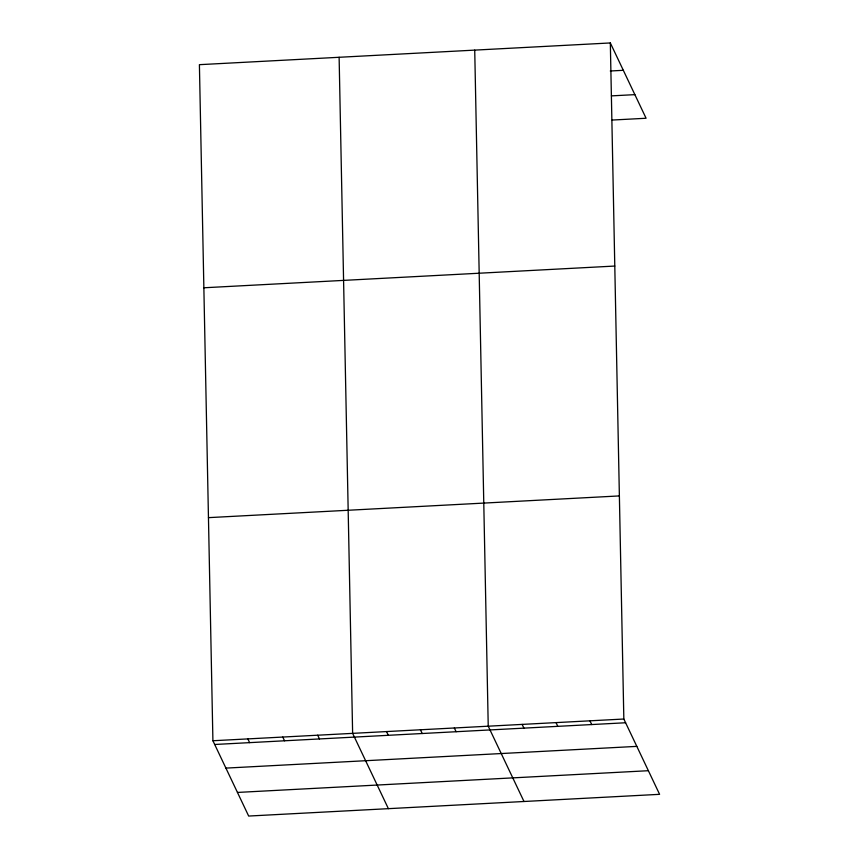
<?xml version="1.0" encoding="UTF-8"?>
<svg xmlns="http://www.w3.org/2000/svg" width="859" height="859" viewBox="0 0 859 859"><rect width="100%" height="100%" fill="white"/><g stroke="black" fill="none" stroke-linecap="round" stroke-linejoin="round"><path stroke-width="1.29" d="M610.33 42.95L199.406 64.672L212.914 740.748L248.67 816.05L659.594 794.328L623.838 719.026L610.33 42.95L646.086 118.252L612.188 120.045M610.277 70.996L623.323 70.309M611.404 95.875L634.876 94.64M203.862 287.776L614.786 266.054M208.458 517.644L619.382 495.922M212.914 740.748L623.838 719.026M214.686 744.485L625.61 722.763M225.906 768.107L636.82 746.374M237.46 792.438L648.373 770.706M589.929 720.819L591.711 724.556M556.031 722.602L557.802 726.349M522.132 724.395L523.904 728.142M523.99 801.49L488.234 726.188L474.726 50.123M454.325 727.981L456.108 731.718M420.427 729.774L422.198 733.511M386.529 731.567L388.3 735.304M388.386 808.663L352.63 733.361L339.122 57.285M317.701 735.207L319.473 738.944M282.772 737.054L284.544 740.791M247.843 738.901L249.615 742.638"/></g></svg>
